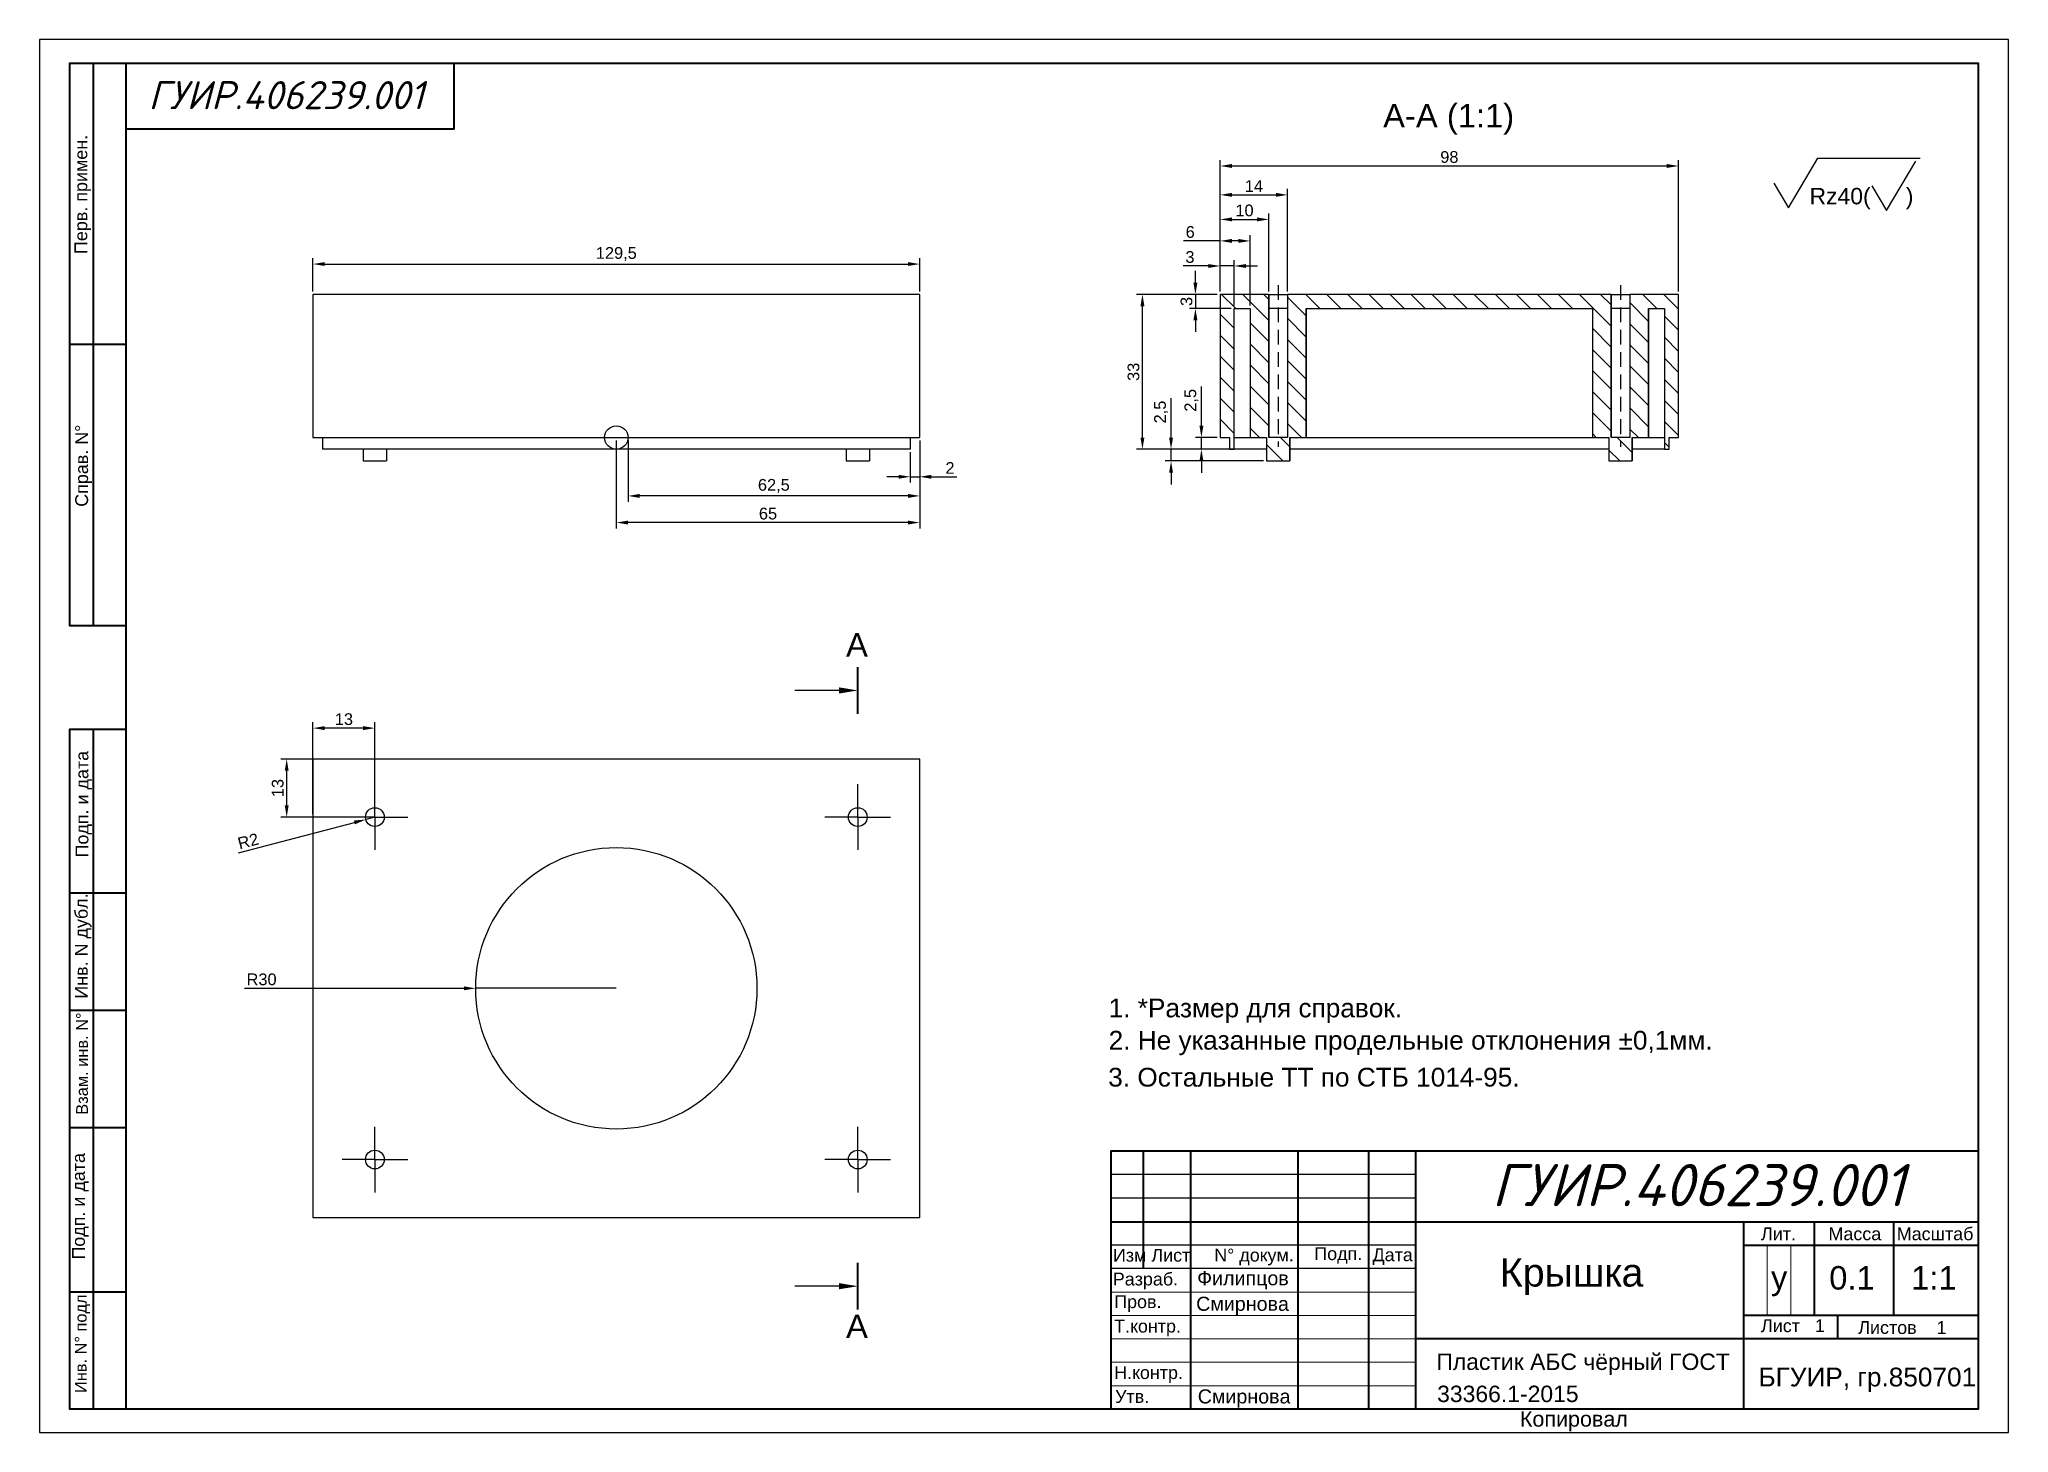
# Paper-space layout 'Лист1' of a CAD drawing. Header units: millimetres. Extents: x 0 to 420, y 0 to 297.
import ezdxf
from ezdxf import colors
from ezdxf.entities.mleader import LeaderData, LeaderLine
from ezdxf.math import Vec2, Vec3

# ---------------------------------------------------------------- set-up
doc = ezdxf.new("R2010")
doc.units = ezdxf.units.MM
doc.linetypes.add('HIDDEN2', pattern=[4.7625, 3.175, -1.5875])
for name, color, linetype in [('PDF_0', 7, 'Continuous'), ('PDF_Text', 7, 'Continuous'), ('PDF_Основная', 7, 'Continuous'), ('PDF_тонкая', 7, 'Continuous')]:
    doc.layers.add(name, color=color, linetype=linetype)
doc.styles.add('PDF Arial', font='arial.ttf')
doc.styles.add('PDF ISOCPEUR Italic', font='isocpeui.ttf')
doc.styles.get("Standard").update_dxf_attribs({"font": 'arial.ttf'})
doc.dimstyles.new('ISO-25', dxfattribs={"dimtxt": 2.5, "dimasz": 2.5, "dimexe": 1.25, "dimexo": 0.625, "dimtad": 1, "dimtxsty": 'Standard', "dimcen": 2.5, "dimadec": 0, "dimazin": 0, "dimtfac": 1, "dimtmove": 0, "dimatfit": 3, "dimfxl": 1, "dimarcsym": 0})

# ---------------------------------------------------------------- blocks, each defined once
blk = doc.blocks.new('*D55')
at = {"color": 0, "lineweight": -2, "transparency": 16777216}
for p, q in [((58.35, 243.25), (58.35, 250.36)), ((60.85, 249.11), (185.25, 249.11)), ((187.75, 243.25), (187.75, 250.36))]:
    blk.add_line(p, q, dxfattribs=at)
at = {"color": 0, "transparency": 16777216}
for points in [[(60.85, 249.53), (60.85, 248.7), (58.35, 249.11)], [(185.25, 249.53), (185.25, 248.7), (187.75, 249.11)]]:
    blk.add_solid(points, dxfattribs=at)
at = {"layer": 'Defpoints', "color": 0, "transparency": 16777216}
for p in [(187.75, 249.11), (58.35, 242.63), (187.75, 242.63)]:
    blk.add_point(p, dxfattribs=at)
at = {"color": 0, "transparency": 16777216, "insert": (123.05, 251.24), "char_height": 2.5, "attachment_point": 5}
blk.add_mtext('129,5', dxfattribs=at)
blk = doc.blocks.new('*D56')
at = {"color": 0, "lineweight": -2, "transparency": 16777216}
for p, q in [((187.75, 211.5), (187.75, 202.51)), ((185.75, 209), (185.75, 202.51)), ((183.25, 203.76), (180.75, 203.76)), ((185.75, 203.76), (187.75, 203.76)), ((190.25, 203.76), (195.66, 203.76))]:
    blk.add_line(p, q, dxfattribs=at)
at = {"color": 0, "transparency": 16777216}
for points in [[(183.25, 204.18), (183.25, 203.34), (185.75, 203.76)], [(190.25, 204.18), (190.25, 203.34), (187.75, 203.76)]]:
    blk.add_solid(points, dxfattribs=at)
at = {"layer": 'Defpoints', "color": 0, "transparency": 16777216}
for p in [(187.75, 212.13), (185.75, 209.63), (185.75, 203.76)]:
    blk.add_point(p, dxfattribs=at)
at = {"color": 0, "transparency": 16777216, "insert": (194.21, 205.64), "char_height": 2.5, "attachment_point": 5}
blk.add_mtext('2', dxfattribs=at)
blk = doc.blocks.new('*D57')
at = {"color": 0, "lineweight": -2, "transparency": 16777216}
for p, q in [((123.05, 211.5), (123.05, 192.75)), ((187.75, 211.5), (187.75, 192.75)), ((185.25, 194), (125.55, 194))]:
    blk.add_line(p, q, dxfattribs=at)
at = {"color": 0, "transparency": 16777216}
for points in [[(125.55, 194.42), (125.55, 193.58), (123.05, 194)], [(185.25, 194.42), (185.25, 193.58), (187.75, 194)]]:
    blk.add_solid(points, dxfattribs=at)
at = {"layer": 'Defpoints', "color": 0, "transparency": 16777216}
for p in [(123.05, 212.13), (187.75, 212.13), (123.05, 194)]:
    blk.add_point(p, dxfattribs=at)
at = {"color": 0, "transparency": 16777216, "insert": (155.4, 195.9), "char_height": 2.5, "attachment_point": 5}
blk.add_mtext('65', dxfattribs=at)
blk = doc.blocks.new('*D58')
at = {"color": 0, "lineweight": -2, "transparency": 16777216}
for p, q in [((125.55, 211.5), (125.55, 198.43)), ((187.75, 211.5), (187.75, 198.43)), ((185.25, 199.68), (128.05, 199.68))]:
    blk.add_line(p, q, dxfattribs=at)
at = {"color": 0, "transparency": 16777216}
for points in [[(128.05, 200.1), (128.05, 199.26), (125.55, 199.68)], [(185.25, 200.1), (185.25, 199.26), (187.75, 199.68)]]:
    blk.add_solid(points, dxfattribs=at)
at = {"layer": 'Defpoints', "color": 0, "transparency": 16777216}
for p in [(125.55, 212.13), (187.75, 212.13), (125.55, 199.68)]:
    blk.add_point(p, dxfattribs=at)
at = {"color": 0, "transparency": 16777216, "insert": (156.65, 201.81), "char_height": 2.5, "attachment_point": 5}
blk.add_mtext('62,5', dxfattribs=at)
blk = doc.blocks.new('*D59')
at = {"color": 0, "lineweight": -2, "transparency": 16777216}
for p, q in [((251.83, 243.25), (251.83, 271.27)), ((254.33, 270.02), (347.1, 270.02)), ((349.6, 243.25), (349.6, 271.27))]:
    blk.add_line(p, q, dxfattribs=at)
at = {"color": 0, "transparency": 16777216}
for points in [[(254.33, 270.44), (254.33, 269.6), (251.83, 270.02)], [(347.1, 270.44), (347.1, 269.6), (349.6, 270.02)]]:
    blk.add_solid(points, dxfattribs=at)
at = {"layer": 'Defpoints', "color": 0, "transparency": 16777216}
for p in [(349.6, 270.02), (251.83, 242.63), (349.6, 242.63)]:
    blk.add_point(p, dxfattribs=at)
at = {"color": 0, "transparency": 16777216, "insert": (300.72, 271.92), "char_height": 2.5, "attachment_point": 5}
blk.add_mtext('98', dxfattribs=at)
blk = doc.blocks.new('*D60')
at = {"color": 0, "lineweight": -2, "transparency": 16777216}
for p, q in [((246.56, 245.13), (246.56, 247.63)), ((251.21, 242.63), (245.31, 242.63)), ((254.21, 239.63), (245.31, 239.63)), ((246.56, 242.63), (246.56, 239.63)), ((246.56, 237.13), (246.56, 234.63))]:
    blk.add_line(p, q, dxfattribs=at)
at = {"color": 0, "transparency": 16777216}
for points in [[(246.14, 245.13), (246.98, 245.13), (246.56, 242.63)], [(246.14, 237.13), (246.98, 237.13), (246.56, 239.63)]]:
    blk.add_solid(points, dxfattribs=at)
at = {"layer": 'Defpoints', "color": 0, "transparency": 16777216}
for p in [(246.56, 239.63), (251.83, 242.63), (254.83, 239.63)]:
    blk.add_point(p, dxfattribs=at)
at = {"color": 0, "transparency": 16777216, "insert": (244.66, 241.13), "char_height": 2.5, "attachment_point": 5, "rotation": 90}
blk.add_mtext('3', dxfattribs=at)
blk = doc.blocks.new('*D61')
at = {"color": 0, "lineweight": -2, "transparency": 16777216}
for p, q in [((249.33, 248.7), (243.95, 248.7)), ((251.83, 243.25), (251.83, 249.95)), ((254.83, 248.7), (251.83, 248.7)), ((254.83, 240.25), (254.83, 249.95)), ((257.33, 248.7), (259.83, 248.7))]:
    blk.add_line(p, q, dxfattribs=at)
at = {"color": 0, "transparency": 16777216}
for points in [[(249.33, 249.11), (249.33, 248.28), (251.83, 248.7)], [(257.33, 249.11), (257.33, 248.28), (254.83, 248.7)]]:
    blk.add_solid(points, dxfattribs=at)
at = {"layer": 'Defpoints', "color": 0, "transparency": 16777216}
for p in [(254.83, 248.7), (251.83, 242.63), (254.83, 239.63)]:
    blk.add_point(p, dxfattribs=at)
at = {"color": 0, "transparency": 16777216, "insert": (245.39, 250.6), "char_height": 2.5, "attachment_point": 5}
blk.add_mtext('3', dxfattribs=at)
blk = doc.blocks.new('*D62')
at = {"color": 0, "lineweight": -2, "transparency": 16777216}
for p, q in [((251.83, 254.04), (244, 254.04)), ((251.83, 243.25), (251.83, 255.29)), ((255.72, 254.04), (254.33, 254.04)), ((258.22, 240.25), (258.22, 255.29))]:
    blk.add_line(p, q, dxfattribs=at)
at = {"color": 0, "transparency": 16777216}
for points in [[(254.33, 254.46), (254.33, 253.63), (251.83, 254.04)], [(255.72, 254.46), (255.72, 253.63), (258.22, 254.04)]]:
    blk.add_solid(points, dxfattribs=at)
at = {"layer": 'Defpoints', "color": 0, "transparency": 16777216}
for p in [(258.22, 254.04), (251.83, 242.63), (258.22, 239.63)]:
    blk.add_point(p, dxfattribs=at)
at = {"color": 0, "transparency": 16777216, "insert": (245.45, 255.94), "char_height": 2.5, "attachment_point": 5}
blk.add_mtext('6', dxfattribs=at)
blk = doc.blocks.new('*D63')
at = {"color": 0, "lineweight": -2, "transparency": 16777216}
for p, q in [((251.83, 243.25), (251.83, 259.87)), ((254.33, 258.62), (259.72, 258.62)), ((262.22, 243.25), (262.22, 259.87))]:
    blk.add_line(p, q, dxfattribs=at)
at = {"color": 0, "transparency": 16777216}
for points in [[(254.33, 259.04), (254.33, 258.21), (251.83, 258.62)], [(259.72, 259.04), (259.72, 258.21), (262.22, 258.62)]]:
    blk.add_solid(points, dxfattribs=at)
at = {"layer": 'Defpoints', "color": 0, "transparency": 16777216}
for p in [(262.22, 258.62), (251.83, 242.63), (262.22, 242.63)]:
    blk.add_point(p, dxfattribs=at)
at = {"color": 0, "transparency": 16777216, "insert": (257.03, 260.52), "char_height": 2.5, "attachment_point": 5}
blk.add_mtext('10', dxfattribs=at)
blk = doc.blocks.new('*D64')
at = {"color": 0, "lineweight": -2, "transparency": 16777216}
for p, q in [((251.83, 243.25), (251.83, 265.11)), ((266.22, 243.25), (266.22, 265.11)), ((254.33, 263.86), (263.72, 263.86))]:
    blk.add_line(p, q, dxfattribs=at)
at = {"color": 0, "transparency": 16777216}
for points in [[(254.33, 264.28), (254.33, 263.45), (251.83, 263.86)], [(263.72, 264.28), (263.72, 263.45), (266.22, 263.86)]]:
    blk.add_solid(points, dxfattribs=at)
at = {"layer": 'Defpoints', "color": 0, "transparency": 16777216}
for p in [(266.22, 263.86), (251.83, 242.63), (266.22, 242.63)]:
    blk.add_point(p, dxfattribs=at)
at = {"color": 0, "transparency": 16777216, "insert": (259.03, 265.74), "char_height": 2.5, "attachment_point": 5}
blk.add_mtext('14', dxfattribs=at)
blk = doc.blocks.new('*D69')
at = {"color": 0, "lineweight": -2, "transparency": 16777216}
for p, q in [((58.35, 131.83), (58.35, 151.43)), ((71.55, 131.83), (71.55, 151.43)), ((69.05, 150.18), (60.85, 150.18))]:
    blk.add_line(p, q, dxfattribs=at)
at = {"color": 0, "transparency": 16777216}
for points in [[(60.85, 150.6), (60.85, 149.76), (58.35, 150.18)], [(69.05, 150.6), (69.05, 149.76), (71.55, 150.18)]]:
    blk.add_solid(points, dxfattribs=at)
at = {"layer": 'Defpoints', "color": 0, "transparency": 16777216}
for p in [(58.35, 150.18), (58.35, 131.21), (71.55, 131.21)]:
    blk.add_point(p, dxfattribs=at)
at = {"color": 0, "transparency": 16777216, "insert": (64.95, 152.08), "char_height": 2.5, "attachment_point": 5}
blk.add_mtext('13', dxfattribs=at)
blk = doc.blocks.new('*D70')
at = {"color": 0, "lineweight": -2, "transparency": 16777216}
for p, q in [((71.55, 131.21), (69.62, 130.7)), ((42.48, 123.62), (67.2, 130.07))]:
    blk.add_line(p, q, dxfattribs=at)
at = {"color": 0, "transparency": 16777216}
blk.add_solid([(67.09, 130.48), (67.3, 129.67), (69.62, 130.7)], dxfattribs=at)
at = {"layer": 'Defpoints', "color": 0, "transparency": 16777216}
for p in [(69.62, 130.7), (71.55, 131.21)]:
    blk.add_point(p, dxfattribs=at)
at = {"color": 0, "transparency": 16777216, "insert": (44.54, 126.1), "char_height": 2.5, "attachment_point": 5, "rotation": 14.6277}
blk.add_mtext('R2', dxfattribs=at)
blk = doc.blocks.new('*D71')
at = {"color": 0, "lineweight": -2, "transparency": 16777216}
for p, q in [((43.78, 94.71), (90.55, 94.71)), ((123.05, 94.71), (93.05, 94.71))]:
    blk.add_line(p, q, dxfattribs=at)
at = {"color": 0, "transparency": 16777216}
blk.add_solid([(90.55, 95.13), (90.55, 94.29), (93.05, 94.71)], dxfattribs=at)
at = {"layer": 'Defpoints', "color": 0, "transparency": 16777216}
for p in [(93.05, 94.71), (123.05, 94.71)]:
    blk.add_point(p, dxfattribs=at)
at = {"color": 0, "transparency": 16777216, "insert": (47.39, 96.61), "char_height": 2.5, "attachment_point": 5}
blk.add_mtext('R30', dxfattribs=at)
blk = doc.blocks.new('*D72')
at = {"color": 0, "lineweight": -2, "transparency": 16777216}
for p, q in [((70.93, 143.59), (51.5, 143.59)), ((52.75, 133.71), (52.75, 141.09)), ((70.93, 131.21), (51.5, 131.21))]:
    blk.add_line(p, q, dxfattribs=at)
at = {"color": 0, "transparency": 16777216}
for points in [[(52.33, 141.09), (53.16, 141.09), (52.75, 143.59)], [(52.33, 133.71), (53.16, 133.71), (52.75, 131.21)]]:
    blk.add_solid(points, dxfattribs=at)
at = {"layer": 'Defpoints', "color": 0, "transparency": 16777216}
for p in [(52.75, 143.59), (71.55, 143.59), (71.55, 131.21)]:
    blk.add_point(p, dxfattribs=at)
at = {"color": 0, "transparency": 16777216, "insert": (50.84, 137.4), "char_height": 2.5, "attachment_point": 5, "rotation": 90}
blk.add_mtext('13', dxfattribs=at)
blk = doc.blocks.new('*D75')
at = {"color": 0, "lineweight": -2, "transparency": 16777216}
for p, q in [((247.84, 214.63), (247.84, 222.99)), ((251.21, 212.13), (246.59, 212.13)), ((247.84, 209.63), (247.84, 212.13)), ((253.21, 209.63), (246.59, 209.63)), ((247.84, 207.13), (247.84, 204.63))]:
    blk.add_line(p, q, dxfattribs=at)
at = {"color": 0, "transparency": 16777216}
for points in [[(247.42, 214.63), (248.26, 214.63), (247.84, 212.13)], [(247.42, 207.13), (248.26, 207.13), (247.84, 209.63)]]:
    blk.add_solid(points, dxfattribs=at)
at = {"layer": 'Defpoints', "color": 0, "transparency": 16777216}
for p in [(247.84, 212.13), (251.83, 212.13), (253.83, 209.63)]:
    blk.add_point(p, dxfattribs=at)
at = {"color": 0, "transparency": 16777216, "insert": (245.71, 220.06), "char_height": 2.5, "attachment_point": 5, "rotation": 90}
blk.add_mtext('2,5', dxfattribs=at)
blk = doc.blocks.new('*D76')
at = {"color": 0, "lineweight": -2, "transparency": 16777216}
for p, q in [((251.21, 242.63), (234.01, 242.63)), ((235.26, 212.13), (235.26, 240.13)), ((253.21, 209.63), (234.01, 209.63))]:
    blk.add_line(p, q, dxfattribs=at)
at = {"color": 0, "transparency": 16777216}
for points in [[(234.84, 240.13), (235.68, 240.13), (235.26, 242.63)], [(234.84, 212.13), (235.68, 212.13), (235.26, 209.63)]]:
    blk.add_solid(points, dxfattribs=at)
at = {"layer": 'Defpoints', "color": 0, "transparency": 16777216}
for p in [(235.26, 242.63), (251.83, 242.63), (253.83, 209.63)]:
    blk.add_point(p, dxfattribs=at)
at = {"color": 0, "transparency": 16777216, "insert": (233.36, 226.13), "char_height": 2.5, "attachment_point": 5, "rotation": 90}
blk.add_mtext('33', dxfattribs=at)
blk = doc.blocks.new('*D78')
at = {"color": 0, "lineweight": -2, "transparency": 16777216}
for p, q in [((241.36, 212.13), (241.36, 220.49)), ((261.09, 209.63), (240.11, 209.63)), ((261.09, 207.13), (240.11, 207.13)), ((241.36, 207.13), (241.36, 209.63)), ((241.36, 204.63), (241.36, 202.13))]:
    blk.add_line(p, q, dxfattribs=at)
at = {"color": 0, "transparency": 16777216}
for points in [[(240.95, 212.13), (241.78, 212.13), (241.36, 209.63)], [(240.95, 204.63), (241.78, 204.63), (241.36, 207.13)]]:
    blk.add_solid(points, dxfattribs=at)
at = {"layer": 'Defpoints', "color": 0, "transparency": 16777216}
for p in [(241.36, 207.13), (261.72, 209.63), (261.72, 207.13)]:
    blk.add_point(p, dxfattribs=at)
at = {"color": 0, "transparency": 16777216, "insert": (239.24, 217.56), "char_height": 2.5, "attachment_point": 5, "rotation": 90}
blk.add_mtext('2,5', dxfattribs=at)

psp = doc.layouts.new('Лист1')

# ---------------------------------------------------------------- hatches: boundary and pattern name
at = {"linetype": 'Continuous', "extrusion": (0, 0, -1)}
h = psp.add_hatch(dxfattribs=at)
h.set_pattern_fill('ANSI31', color=8, angle=-180, style=0)
h.set_pattern_definition([(225, (-386.73, 404.405), (2.245064, -2.245064), [])])
h.paths.add_polyline_path([(-334.716, 207.13), (-334.716, 212.13), (-331.216, 212.13), (-331.216, 239.63), (-270.216, 239.63), (-270.216, 212.13), (-266.716, 212.13), (-266.716, 207.13), (-261.716, 207.13), (-261.716, 212.13), (-258.216, 212.13), (-258.216, 239.63), (-254.835, 239.63), (-254.835, 209.63), (-253.835, 209.63), (-253.835, 212.13), (-251.835, 212.13), (-251.835, 242.63), (-262.217, 242.63), (-262.217, 212.13), (-266.216, 212.13), (-266.216, 242.63), (-335.217, 242.63), (-335.217, 212.13), (-339.216, 212.13), (-339.216, 242.63), (-349.598, 242.63), (-349.598, 212.13), (-347.598, 212.13), (-347.598, 209.63), (-346.598, 209.63), (-346.598, 239.63), (-343.216, 239.63), (-343.216, 212.13), (-339.716, 212.13), (-339.716, 207.13)])

# ---------------------------------------------------------------- linework, layer by layer
at = {"linetype": 'HIDDEN2'}
for p, q in [((264.216, 244.63), (264.216, 210.13)), ((337.216, 244.63), (337.216, 210.13))]:
    psp.add_line(p, q, dxfattribs=at)
at = {"linetype": 'Continuous', "extrusion": (0, 1, 3.67394e-16)}
for p, q in [((187.753, 242.63), (58.348, 242.63)), ((58.348, 242.63), (58.348, 212.13)), ((187.753, 212.13), (187.753, 242.63)), ((58.348, 212.13), (120.551, 212.13)), ((60.348, 212.13), (60.348, 209.63)), ((120.551, 212.13), (125.551, 212.13)), ((125.551, 212.13), (187.753, 212.13)), ((185.753, 212.13), (185.753, 209.63)), ((123.051, 209.63), (60.348, 209.63)), ((69.051, 209.63), (69.051, 207.13)), ((69.051, 207.13), (74.051, 207.13)), ((74.051, 209.63), (74.051, 207.13)), ((185.753, 209.63), (123.051, 209.63)), ((172.051, 209.63), (172.051, 207.13)), ((172.051, 207.13), (177.051, 207.13)), ((177.051, 209.63), (177.051, 207.13))]:
    psp.add_line(p, q, dxfattribs=at)
at = {"linetype": 'Continuous', "extrusion": (4.46432e-32, -1.26764e-17, -1)}
for p, q in [((58.348, 242.63), (58.348, 212.13)), ((187.753, 242.63), (58.348, 242.63))]:
    psp.add_line(p, q, dxfattribs=at)
at = {"linetype": 'Continuous', "extrusion": (2.44929e-16, 1, 0)}
for p, q in [((262.217, 242.63), (251.835, 242.63)), ((251.835, 242.63), (251.835, 212.13)), ((254.835, 209.63), (254.835, 239.63)), ((254.835, 239.63), (258.216, 239.63)), ((258.216, 239.63), (258.216, 212.13)), ((258.216, 239.63), (258.216, 212.13)), ((262.216, 242.63), (262.216, 212.13)), ((262.217, 212.13), (262.217, 242.63)), ((262.217, 242.63), (266.216, 242.63)), ((266.216, 239.63), (262.217, 239.63)), ((335.217, 242.63), (266.216, 242.63)), ((266.216, 242.63), (266.216, 212.13)), ((266.216, 242.63), (266.216, 212.13)), ((270.216, 212.13), (270.216, 239.63)), ((270.216, 239.63), (331.216, 239.63)), ((270.216, 239.63), (270.216, 212.13)), ((331.216, 239.63), (331.216, 212.13)), ((331.216, 239.63), (331.216, 212.13)), ((335.216, 242.63), (335.216, 212.13)), ((339.216, 239.63), (335.216, 239.63)), ((335.217, 212.13), (335.217, 242.63)), ((335.217, 242.63), (339.216, 242.63)), ((349.598, 242.63), (339.216, 242.63)), ((339.216, 242.63), (339.216, 212.13)), ((339.216, 242.63), (339.216, 212.13)), ((343.216, 212.13), (343.216, 239.63)), ((343.216, 239.63), (346.598, 239.63)), ((343.216, 239.63), (343.216, 212.13)), ((346.598, 239.63), (346.598, 209.63)), ((349.598, 212.13), (349.598, 242.63)), ((251.835, 212.13), (253.835, 212.13)), ((253.835, 212.13), (253.835, 209.63)), ((254.835, 212.13), (258.216, 212.13)), ((258.216, 212.13), (261.716, 212.13)), ((258.216, 212.13), (258.216, 212.13)), ((261.716, 212.13), (261.716, 207.13)), ((261.716, 212.13), (261.716, 207.13)), ((262.216, 212.13), (262.217, 212.13)), ((266.216, 212.13), (262.217, 212.13)), ((266.216, 212.13), (266.216, 212.13)), ((266.716, 207.13), (266.716, 212.13)), ((266.716, 212.13), (270.216, 212.13)), ((266.716, 212.13), (266.716, 207.13)), ((270.216, 212.13), (270.216, 212.13)), ((270.216, 212.13), (331.216, 212.13)), ((331.216, 212.13), (334.716, 212.13)), ((331.216, 212.13), (331.216, 212.13)), ((334.716, 212.13), (334.716, 207.13)), ((334.716, 212.13), (334.716, 207.13)), ((335.216, 212.13), (335.217, 212.13)), ((339.216, 212.13), (335.217, 212.13)), ((339.216, 212.13), (339.216, 212.13)), ((339.716, 207.13), (339.716, 212.13)), ((339.716, 212.13), (343.216, 212.13)), ((339.716, 212.13), (339.716, 207.13)), ((343.216, 212.13), (343.216, 212.13)), ((343.216, 212.13), (346.598, 212.13)), ((347.598, 209.63), (347.598, 212.13)), ((347.598, 212.13), (349.598, 212.13)), ((253.835, 209.63), (254.835, 209.63)), ((261.716, 209.63), (254.835, 209.63)), ((261.716, 207.13), (266.716, 207.13)), ((261.716, 207.13), (261.716, 207.13)), ((334.716, 209.63), (266.716, 209.63)), ((266.716, 207.13), (266.716, 207.13)), ((334.716, 207.13), (339.716, 207.13)), ((334.716, 207.13), (334.716, 207.13)), ((346.598, 209.63), (339.716, 209.63)), ((339.716, 207.13), (339.716, 207.13)), ((346.598, 209.63), (347.598, 209.63))]:
    psp.add_line(p, q, dxfattribs=at)
at = {"linetype": 'Continuous', "extrusion": (4.30669e-47, 1.66216e-31, -1)}
for p, q in [((261.716, 212.13), (261.716, 207.13)), ((266.716, 212.13), (270.216, 212.13)), ((266.716, 207.13), (266.716, 212.13)), ((339.716, 207.13), (339.716, 212.13)), ((261.716, 207.13), (266.716, 207.13))]:
    psp.add_line(p, q, dxfattribs=at)
at = {"lineweight": 40}
for p, q in [((174.551, 153.209), (174.551, 163.209)), ((174.551, 26.209), (174.551, 36.209))]:
    psp.add_line(p, q, dxfattribs=at)
at = {"linetype": 'Continuous'}
for p, q in [((187.753, 143.59), (58.348, 143.59)), ((58.348, 143.59), (58.348, 45.827)), ((187.753, 45.827), (187.753, 143.59)), ((58.348, 45.827), (187.753, 45.827))]:
    psp.add_line(p, q, dxfattribs=at)
for p, q in [((71.551, 131.209), (71.551, 138.209)), ((174.551, 131.209), (174.551, 138.209)), ((71.551, 131.209), (64.551, 131.209)), ((71.551, 131.209), (71.551, 124.209)), ((71.551, 131.209), (78.551, 131.209)), ((174.551, 131.209), (167.551, 131.209)), ((174.551, 131.209), (174.551, 124.209)), ((174.551, 131.209), (181.551, 131.209)), ((71.551, 58.209), (71.551, 65.209)), ((174.551, 58.209), (174.551, 65.209)), ((71.551, 58.209), (64.551, 58.209)), ((71.551, 58.209), (71.551, 51.209)), ((71.551, 58.209), (78.551, 58.209)), ((174.551, 58.209), (167.551, 58.209)), ((174.551, 58.209), (174.551, 51.209)), ((174.551, 58.209), (181.551, 58.209))]:
    psp.add_line(p, q)
psp.add_lwpolyline([(0, 0), (420, 0), (420, 297), (0, 297)], close=True)
for centre, radius in [((71.551, 131.209), 2), ((174.551, 131.209), 2), ((123.051, 94.709), 30), ((71.551, 58.209), 2), ((174.551, 58.209), 2)]:
    psp.add_circle(centre, radius, dxfattribs=at)
at = {"linetype": 'Continuous', "extrusion": (0, 0, -1)}
for start, end in [(0, 180), (270, 360), (180, 270)]:
    psp.add_arc((-123.051, 212.13), 2.5, start, end, dxfattribs=at)
at = {"layer": 'PDF_0', "lineweight": 25}
for points in [[(369.913, 266.359), (373.046, 261.067), (379.312, 271.651), (401.156, 271.651)], [(390.826, 265.766), (393.959, 260.517), (400.182, 271.058)], [(293.499, 54.991), (228.517, 54.991)], [(293.499, 49.954), (228.517, 49.954)], [(293.499, 39.963), (228.517, 39.963)], [(293.499, 34.968), (228.517, 34.968)], [(363.476, 4.995), (363.476, 4.995)]]:
    psp.add_lwpolyline(points, dxfattribs=at)
at = {"layer": 'PDF_Основная', "lineweight": 40}
for points in [[(18.5, 171.959), (6.519, 171.959), (6.519, 291.933), (413.472, 291.933), (413.472, 4.995), (6.519, 4.995), (6.519, 149.946), (18.5, 149.946)], [(11.515, 171.959), (11.515, 291.933)], [(18.5, 4.995), (18.5, 44.958), (18.5, 291.933)], [(18.5, 277.962), (88.477, 277.962), (88.477, 291.933)], [(18.5, 231.946), (6.519, 231.946)], [(11.515, 4.995), (11.515, 149.946)], [(18.5, 114.978), (6.519, 114.978)], [(18.5, 89.959), (6.519, 89.959)], [(18.5, 64.982), (6.519, 64.982)], [(413.472, 59.987), (228.517, 59.987), (228.517, 4.995)], [(235.502, 34.968), (235.502, 59.987)], [(245.493, 59.987), (245.493, 4.995)], [(268.48, 4.995), (268.48, 59.987)], [(283.508, 59.987), (283.508, 4.995)], [(293.499, 59.987), (293.499, 4.995)], [(228.517, 44.958), (413.472, 44.958)], [(363.476, 44.958), (363.476, 4.995)], [(378.505, 44.958), (378.505, 24.977)], [(395.48, 44.958), (395.48, 24.977)], [(363.476, 39.963), (413.472, 39.963)], [(18.5, 29.972), (6.519, 29.972)], [(413.472, 24.977), (363.476, 24.977)], [(383.5, 24.977), (383.5, 19.981)], [(413.472, 19.981), (293.499, 19.981)]]:
    psp.add_lwpolyline(points, dxfattribs=at)
at = {"layer": 'PDF_тонкая', "lineweight": 20}
for points in [[(368.472, 39.751), (368.472, 24.977)], [(373.552, 39.751), (373.552, 24.977)], [(228.517, 29.972), (293.499, 29.972)], [(293.499, 24.977), (228.517, 24.977)], [(293.499, 19.981), (228.517, 19.981)], [(228.517, 14.986), (293.499, 14.986)], [(228.517, 9.991), (293.499, 9.991)]]:
    psp.add_lwpolyline(points, dxfattribs=at)

# ---------------------------------------------------------------- texts
at = {"color": 0, "char_height": 5, "attachment_point": 1}
for s, width, insert in [('А-A (1:1)', 41.9393, (286.6, 283.224)), ('А', 4.66167, (172.044, 170.428)), ('А', 4.66167, (172.044, 25.17))]:
    psp.add_mtext_dynamic_manual_height_columns(s, width=width, gutter_width=12.5, heights=[0], dxfattribs=dict(at, insert=insert))
at = {"layer": 'PDF_Text', "attachment_point": 7}
for s, insert, char_height, style in [('ГУИР.406239.001', (23.243, 282.116), 5.99955, 'PDF ISOCPEUR Italic'), ('Rz40(', (377.534, 260.791), 3.4997, 'PDF Arial'), (')', (398.075, 260.791), 3.5, 'PDF Arial'), ('1. *Размер для справок.', (228.051, 87.316), 3.9997, 'PDF Arial'), ('2. Не указанные продельные отклонения ±0,1мм.', (228.051, 80.438), 3.9997, 'PDF Arial'), ('3. Остальные ТТ по СТБ 1014-95.', (227.966, 73.707), 3.9997, 'PDF Arial'), ('ГУИР.406239.001', (309.713, 48.26), 8.99934, 'PDF ISOCPEUR Italic'), ('Лит.', (367.189, 40.972), 2.7353, 'PDF Arial'), ('Масса', (381.582, 40.972), 2.7353, 'PDF Arial'), ('Масштаб', (396.145, 40.972), 2.7353, 'PDF Arial'), ('Изм Лист', (228.978, 36.4), 2.7353, 'PDF Arial'), ('N° докум.', (250.571, 35.653), 2.7353, 'PDF Arial'), ('Подп.', (271.913, 35.991), 2.7353, 'PDF Arial'), ('Дата', (284.336, 35.746), 2.7353, 'PDF Arial'), ('Разраб.', (228.94, 30.537), 2.7353, 'PDF Arial'), ('Филипцов', (246.932, 30.542), 2.9998, 'PDF Arial'), ('Крышка', (311.491, 29.323), 5.9996, 'PDF Arial'), ('у', (369.318, 29.057), 5, 'PDF Arial'), ('0.1    1:1', (381.735, 30.423), 4.9996, 'PDF Arial'), ('Пров.', (229.236, 25.711), 2.7353, 'PDF Arial'), ('Смирнова', (246.72, 25.054), 2.9998, 'PDF Arial'), ('Т.контр.', (229.236, 20.504), 2.7353, 'PDF Arial'), ('Лист   1', (367.189, 21.372), 2.7353, 'PDF Arial'), ('Листов    1', (387.932, 20.992), 2.73533, 'PDF Arial'), ('Пластик АБС чёрный ГОСТ', (297.944, 12.298), 3.49972, 'PDF Arial'), ('Н.контр.', (229.236, 10.598), 2.7353, 'PDF Arial'), ('БГУИР, гр.850701', (366.651, 8.64), 3.9997, 'PDF Arial'), ('Утв.', (229.433, 6.295), 2.7353, 'PDF Arial'), ('Смирнова', (247.059, 5.311), 2.9998, 'PDF Arial'), ('33366.1-2015', (298.113, 6.456), 3.49972, 'PDF Arial'), ('Копировал', (315.766, 0.28), 3.2824, 'PDF Arial')]:
    psp.add_mtext(s, dxfattribs=dict(at, insert=insert, char_height=char_height, style=style))
at = {"layer": 'PDF_Text', "attachment_point": 7, "rotation": 90, "style": 'PDF Arial'}
for s, insert, char_height in [('Перв. примен.', (11.035, 251.25), 2.73533), ('Справ. N°', (11.204, 197.359), 2.7353), ('Подп. и дата', (11.239, 122.602), 2.73533), ('Инв. N дубл.', (11.125, 92.497), 2.73533), ('Взам. инв. N°', (10.378, 67.763), 2.5), ('Подп. и дата', (10.492, 36.877), 2.73533), ('Инв. N° подл.', (10.788, 8.429), 2.5)]:
    psp.add_mtext(s, dxfattribs=dict(at, insert=insert, char_height=char_height))

# ---------------------------------------------------------------- dimensions: what is measured, and where the dimension line sits
for base, p1, p2, text, picture, middle in [((349.598, 270.018), (251.835, 242.63), (349.598, 242.63), '98', '*D59', (300.716, 271.92)), ((266.216, 263.865), (251.835, 242.63), (266.216, 242.63), '14', '*D64', (259.025, 265.745)), ((187.753, 249.112), (58.348, 242.63), (187.753, 242.63), '129,5', '*D55', (123.051, 251.239)), ((123.051, 194.001), (187.753, 212.13), (123.051, 212.13), '65', '*D57', (155.402, 195.902)), ((125.551, 199.678), (187.753, 212.13), (125.551, 212.13), '62,5', '*D58', (156.652, 201.806)), ((58.348, 150.179), (71.551, 131.209), (58.348, 131.209), '13', '*D69', (64.949, 152.081))]:
    dim = psp.add_linear_dim(base=base, p1=p1, p2=p2, text=text, dimstyle='ISO-25')
    dim.commit()
    dim.dimension.update_dxf_attribs({"geometry": picture, "text_midpoint": middle})
for base, p2, text, picture, middle in [((262.217, 258.622), (262.217, 242.63), '10', '*D63', (257.026, 258.622)), ((258.216, 254.043), (258.216, 239.63), '6', '*D62', (245.453, 254.043))]:
    dim = psp.add_linear_dim(base=base, p1=(251.835, 242.63), p2=p2, text=text, dimstyle='ISO-25')
    dim.commit()
    dim.dimension.update_dxf_attribs({"geometry": picture, "text_midpoint": middle, "dimtype": 160})
for base, p1, p2, picture, middle in [((254.835, 248.698), (251.835, 242.63), (254.835, 239.63), '*D61', (245.391, 248.698)), ((185.753, 203.759), (187.753, 212.13), (185.753, 209.63), '*D56', (194.206, 203.759))]:
    dim = psp.add_linear_dim(base=base, p1=p1, p2=p2, dimstyle='ISO-25')
    dim.commit()
    dim.dimension.update_dxf_attribs({"geometry": picture, "text_midpoint": middle, "dimtype": 160})
for base, p1, p2, picture, middle in [((246.562, 239.63), (251.835, 242.63), (254.835, 239.63), '*D60', (244.659, 241.13)), ((235.259, 242.63), (253.835, 209.63), (251.835, 242.63), '*D76', (233.356, 226.13))]:
    dim = psp.add_linear_dim(base=base, p1=p1, p2=p2, angle=90, dimstyle='ISO-25')
    dim.commit()
    dim.dimension.update_dxf_attribs({"geometry": picture, "text_midpoint": middle})
for base, p1, p2, picture, middle in [((247.84, 212.13), (253.835, 209.63), (251.835, 212.13), '*D75', (247.84, 220.061)), ((241.363, 207.13), (261.716, 209.63), (261.716, 207.13), '*D78', (241.363, 217.561))]:
    dim = psp.add_linear_dim(base=base, p1=p1, p2=p2, angle=90, dimstyle='ISO-25')
    dim.commit()
    dim.dimension.update_dxf_attribs({"geometry": picture, "text_midpoint": middle, "dimtype": 160})
dim = psp.add_linear_dim(base=(52.747, 143.59), p1=(71.551, 131.209), p2=(71.551, 143.59), angle=90, text='13', dimstyle='ISO-25')
dim.commit()
dim.dimension.update_dxf_attribs({"geometry": '*D72', "text_midpoint": (52.747, 137.4), "dimtype": 160})
for center, mpoint, picture, middle in [((71.551, 131.209), (69.615, 130.704), '*D70', (45.019, 124.284)), ((123.051, 94.709), (93.051, 94.709), '*D71', (47.387, 94.709))]:
    dim = psp.add_radius_dim(center=center, mpoint=mpoint, dimstyle='ISO-25')
    dim.commit()
    dim.dimension.update_dxf_attribs({"geometry": picture, "text_midpoint": middle, "dimtype": 164})

# ---------------------------------------------------------------- leaders
at = {"color": 0, "lineweight": 40}
ml = psp.add_multileader_mtext('Standard', dxfattribs=at)
ml.set_content(' ')
ml.set_leader_properties()
ml.build(insert=Vec2(0, 0))
ctx = ml.context
ctx.base_point, ctx.plane_origin = Vec3(155.566, 158.209), Vec3(174.551, 158.209)
ctx.text_align_type = 2
notes = []
notes.append((ctx, [(0, (1, 1, 0), (163.332, 158.209), (-1, 0), 2.214, [(0, [(174.551, 158.209)], 0, [])])]))
ctx.mtext.insert, ctx.mtext.alignment, ctx.mtext.flow_direction = Vec3(159.118, 160.209), 3, 5
ml = psp.add_multileader_mtext('Standard', dxfattribs=at)
ml.set_content(' ')
ml.set_leader_properties()
ml.build(insert=Vec2(0, 0))
ctx = ml.context
ctx.base_point, ctx.plane_origin = Vec3(155.566, 31.209), Vec3(174.551, 31.209)
ctx.text_align_type = 2
notes.append((ctx, [(0, (1, 1, 0), (163.332, 31.209), (-1, 0), 2.214, [(0, [(174.551, 31.209)], 0, [])])]))
ctx.mtext.insert, ctx.mtext.alignment, ctx.mtext.flow_direction = Vec3(159.118, 33.209), 3, 5
for ctx, leaders in notes:
    for number, flags, end, landing, length, lines in leaders:
        leader = LeaderData()
        leader.index, (leader.has_last_leader_line, leader.has_dogleg_vector, leader.attachment_direction) = number, flags
        leader.last_leader_point, leader.dogleg_vector, leader.dogleg_length = Vec3(end), Vec3(landing), length
        for number, points, colour, breaks in lines:
            line = LeaderLine()
            line.index, line.vertices, line.color, line.breaks = number, Vec3.list(points), colors.encode_raw_color(colour), breaks
            leader.lines.append(line)
        ctx.leaders.append(leader)

doc.saveas('drawing.dxf')
